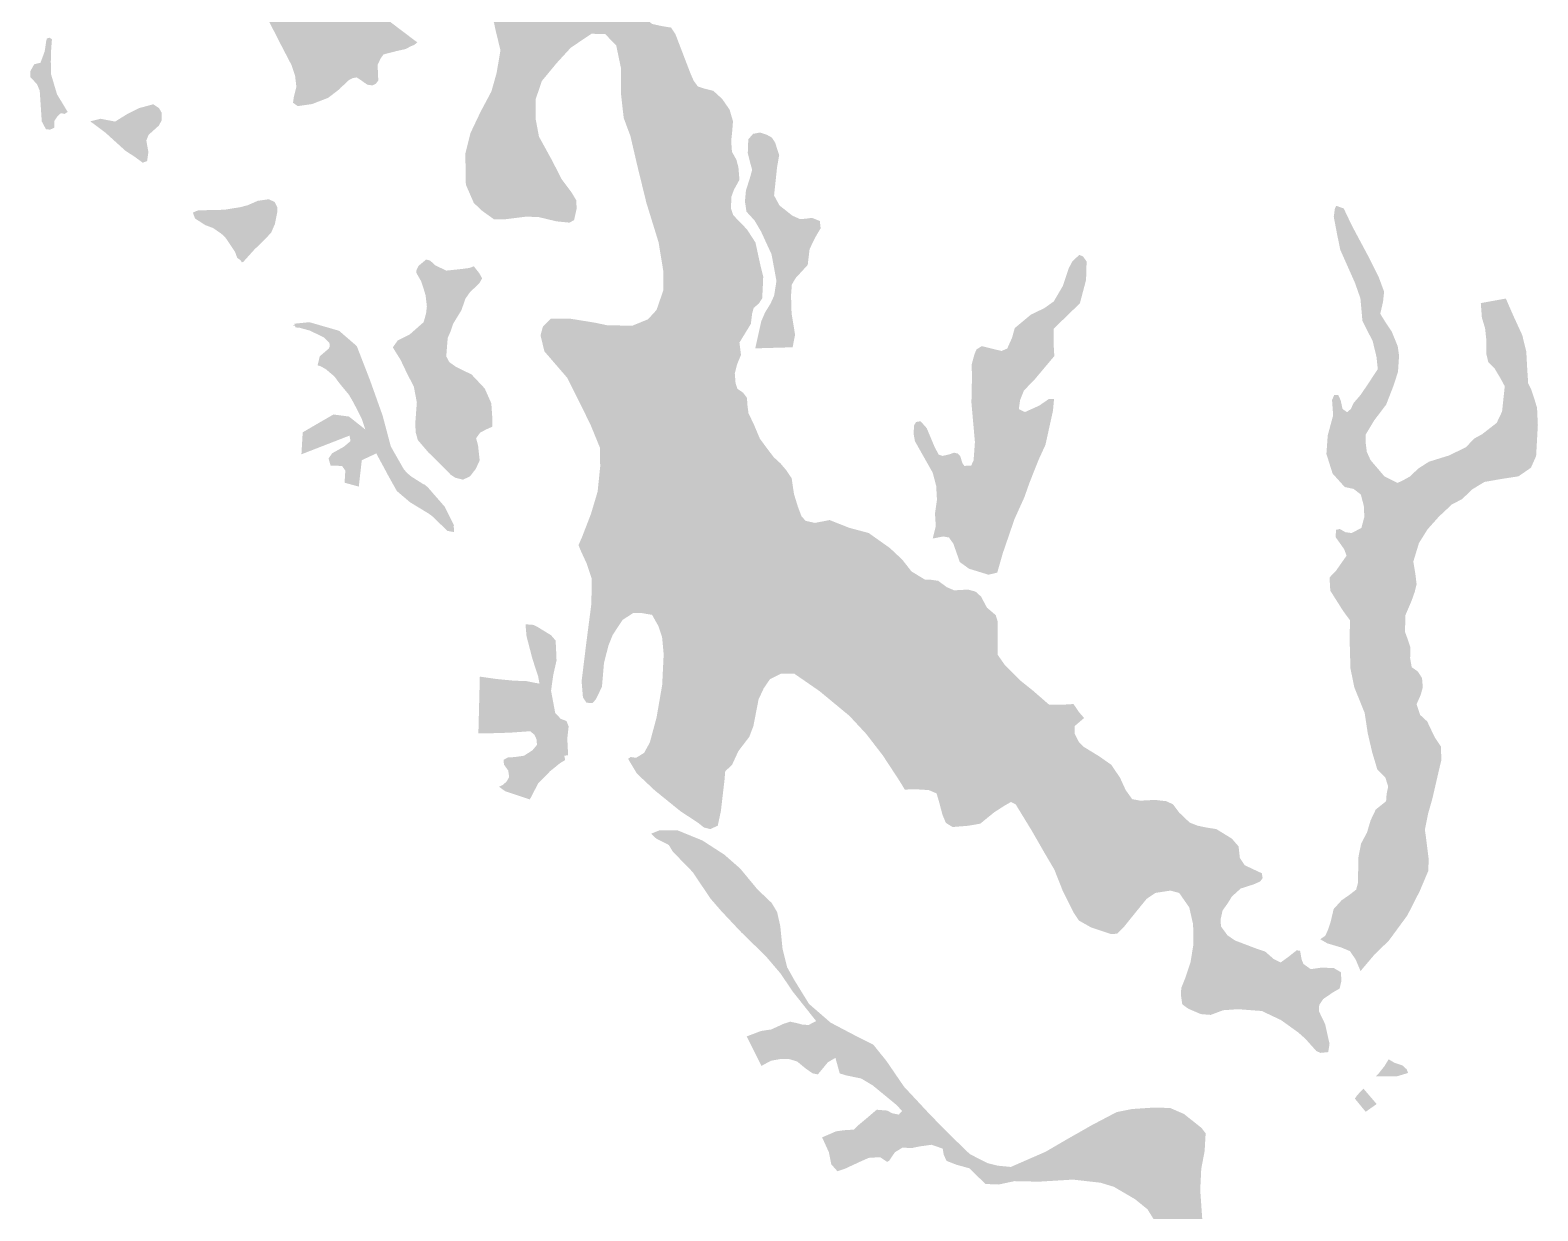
# Model space of a CAD drawing. Header units: inches. Extents: x 288635 to 693176, y 676945 to 1601077.
# Drawn here: x 371274 to 400920, y 983144 to 1006357 of the extents above; entities that cross this region are included whole.
import ezdxf

# ---------------------------------------------------------------- set-up
doc = ezdxf.new("R2010")
doc.units = ezdxf.units.IN
doc.header["$MEASUREMENT"] = 0

msp = doc.modelspace()

# ---------------------------------------------------------------- hatches: boundary and pattern name
for points in [[(386126.733, 1013992.0796), (386211.3999, 1013738.0791), (386274.9, 1013621.6622), (386380.7336, 1013584.6205), (386634.7341, 1013711.6207), (386830.5261, 1013944.4545), (386983.9848, 1014034.413), (387190.3602, 1014007.9546), (387396.7356, 1013806.8709), (387634.8611, 1013499.9536), (387693.0695, 1013346.495), (387640.1527, 1013066.0361), (387439.069, 1012748.5354), (387359.6938, 1012584.4935), (387301.4854, 1012325.2013), (387269.7353, 1012065.9091), (387301.4854, 1011880.7004), (387354.4022, 1011737.8251), (387571.3609, 1011665.8583), (387717.4112, 1011605.5332), (387765.0363, 1011513.458), (387809.4864, 1011141.9822), (387809.4864, 1010891.1567), (387561.8359, 1010719.7064), (387438.0107, 1010630.8062), (387364.9855, 1010624.4562), (387320.5354, 1010678.4313), (387257.0353, 1010821.3066), (387158.6101, 1010891.1567), (387079.235, 1010910.2068), (386971.2847, 1010875.2817), (386901.4346, 1010745.1064), (386856.9845, 1010643.5062), (386815.7094, 1010573.6561), (386749.0343, 1010570.4811), (386625.209, 1010522.856), (386507.7338, 1010462.5309), (386441.0587, 1010341.8806), (386348.9835, 1010306.9556), (386234.6833, 1010306.9556), (386158.4831, 1010313.3056), (386044.1829, 1010287.9055), (385983.8578, 1010176.7803), (385872.7325, 1010021.205), (385713.9822, 1009954.5299), (385599.682, 1009932.3048), (385479.0318, 1009849.7546), (385332.9815, 1009602.1042), (385301.2314, 1009506.854), (385237.7313, 1009433.8288), (385085.331, 1009389.3787), (384990.0808, 1009370.3287), (384745.6053, 1009332.2286), (384586.855, 1009383.0287), (384358.2545, 1009475.1039), (384231.2543, 1009535.429), (384139.1791, 1009583.0541), (383983.6038, 1009627.5042), (383834.3785, 1009570.3541), (383735.9533, 1009497.3289), (383599.428, 1009373.5037), (383389.8776, 1009329.0536), (383300.9774, 1009325.8786), (383151.7521, 1009303.6536), (383062.8519, 1009262.3785), (382967.6017, 1009173.4783), (382891.4016, 1009052.8281), (382834.2515, 1009017.903), (382681.8512, 1008979.8029), (382583.426, 1008929.0028), (382538.9759, 1008808.3526), (382529.4509, 1008598.8021), (382488.1758, 1008462.2769), (382386.5756, 1008373.3767), (382262.7503, 1008309.8766), (382164.3251, 1008262.2515), (382088.125, 1008141.6012), (382081.775, 1007909.8258), (382084.95, 1007697.1003), (382170.6751, 1007541.525), (382335.7755, 1007373.2497), (382488.2393, 1007281.1251), (382732.0798, 1007250.6451), (382950.5202, 1007235.405), (383082.6005, 1007128.7248), (383184.2007, 1006869.6443), (383301.0409, 1006641.0438), (383504.2413, 1006478.4835), (383687.1217, 1006437.8434), (383875.082, 1006407.3634), (383961.4422, 1006280.3631), (384118.9225, 1005868.8823), (384261.1628, 1005498.0416), (384322.1229, 1005360.8813), (384403.4031, 1005249.1211), (384510.0833, 1005213.561), (384708.2037, 1005162.7609), (384880.9241, 1005005.2806), (385028.2443, 1004791.9201), (385094.2845, 1004563.3197), (385079.0445, 1004370.2793), (385058.7244, 1004177.2389), (385073.9644, 1003963.8785), (385160.3246, 1003811.4782), (385200.9647, 1003659.0779), (385221.2847, 1003415.2374), (385114.6045, 1003222.197), (385063.8044, 1003085.0367), (385053.6444, 1002851.3563), (385099.3645, 1002719.276), (385368.605, 1002439.8754), (385536.2454, 1002180.7949), (385627.6855, 1001759.1541), (385688.6457, 1001510.2336), (385678.4857, 1001271.4731), (385668.3256, 1001083.5127), (385602.2855, 1000981.9125), (385500.6853, 1000895.5523), (385470.2052, 1000783.7921), (385444.8052, 1000580.5917), (385221.2847, 1000214.831), (385251.7648, 999970.9905), (385176.8433, 999792.1723), (385129.8446, 999605.2298), (385145.0846, 999412.1894), (385180.6447, 999305.5092), (385292.4049, 999229.309), (385368.605, 999127.7088), (385378.7651, 998980.3885), (385399.0851, 998822.9082), (385500.6853, 998614.6278), (385622.6055, 998325.0672), (385764.8458, 998132.0268), (385896.9261, 997959.3065), (386029.0064, 997837.3862), (386140.7666, 997705.306), (386247.4468, 997547.8257), (386269.1516, 997400.7154), (386293.1669, 997237.945), (386369.367, 996989.0245), (386440.4872, 996801.0642), (386476.6547, 996760.3757), (386521.7673, 996709.624), (386704.6477, 996668.9839), (386994.2083, 996724.864), (387380.2891, 996572.4637), (387761.2898, 996470.8635), (388177.7405, 996176.242), (388315.1675, 996047.4042), (388421.581, 995947.6415), (388604.4613, 995713.9611), (388873.7019, 995551.4007), (388985.4621, 995551.4007), (389127.7024, 995531.0807), (389300.4227, 995404.0804), (389442.663, 995343.1203), (389716.9836, 995358.3604), (389864.3039, 995317.7203), (389970.9841, 995221.2001), (390087.8243, 995002.7596), (390260.5447, 994855.4393), (390301.1847, 994723.3591), (390301.1847, 994596.3588), (390301.1847, 994286.4782), (390301.1847, 994185.0471), (390301.1847, 994073.1178), (390443.425, 993869.9174), (390738.0656, 993575.2768), (390997.1461, 993366.9964), (391307.0268, 993097.7558), (391621.9874, 993097.7558), (391789.6277, 993107.9159), (391896.3079, 992950.4355), (391997.9081, 992833.5953), (391815.0278, 992676.115), (391809.9478, 992528.7947), (391896.3079, 992361.1544), (391992.8281, 992264.6342), (392292.5487, 992081.7538), (392531.3092, 991914.1135), (392704.0295, 991660.113), (392790.1897, 991472.1273), (392815.7898, 991416.2725), (392942.79, 991238.4721), (393105.3504, 991207.9921), (393389.8309, 991223.2321), (393613.3514, 991197.832), (393745.4316, 991136.8719), (393867.3519, 990974.3116), (394075.6323, 990776.1912), (394233.1126, 990715.2311), (394405.833, 990679.671), (394598.8733, 990649.1909), (394903.6739, 990461.2306), (395035.7542, 990308.8303), (395061.1543, 990080.2298), (395157.6745, 989937.9895), (395492.9551, 989780.5092), (395508.1952, 989683.989), (395457.3951, 989617.9489), (395330.3948, 989562.0688), (395076.3943, 989480.7886), (394903.6739, 989323.3083), (394822.3938, 989191.228), (394720.7936, 989048.9877), (394680.1535, 988866.1074), (394690.3135, 988734.0271), (394817.3138, 988561.3068), (394964.6341, 988459.7066), (395391.3549, 988297.1462), (395558.9953, 988241.2661), (395726.6356, 988093.9458), (395863.7959, 988027.9057), (396011.1162, 988134.5859), (396178.7565, 988266.6662), (396244.7966, 988256.5062), (396275.2767, 988083.7858), (396310.8368, 987997.4256), (396453.077, 987895.8254), (396671.5175, 987926.3055), (396910.278, 987916.1455), (397047.4382, 987834.8653), (397057.5983, 987667.225), (397022.0382, 987514.8247), (396889.9579, 987438.6245), (396696.9175, 987306.5443), (396620.7174, 987189.704), (396615.6374, 987067.7838), (396737.5576, 986813.7833), (396823.9178, 986427.7025), (396798.5177, 986265.1422), (396646.1174, 986249.9021), (396564.8373, 986285.4622), (396346.3968, 986529.3027), (396209.2366, 986651.2229), (395868.8759, 986895.0634), (395492.9551, 987072.8638), (395025.5942, 987108.4239), (394730.9536, 987088.1038), (394487.1131, 986996.6636), (394294.0727, 987011.9037), (394045.1522, 987118.5839), (393928.312, 987204.944), (393902.9119, 987382.7444), (393907.992, 987524.9847), (393989.2721, 987728.1851), (394090.8723, 988032.9857), (394146.7524, 988378.4264), (394141.6724, 988774.6672), (394065.4723, 989109.9479), (393867.3519, 989394.4284), (393694.6315, 989440.1485), (393399.9909, 989394.4284), (393227.2706, 989277.5882), (393003.7501, 989003.2676), (392795.4697, 988744.1871), (392648.1494, 988591.7868), (392521.1492, 988586.7068), (392140.1484, 988713.7071), (391896.3079, 988850.8673), (391794.7077, 989003.2676), (391576.2673, 989440.1485), (391413.707, 989851.6293), (391210.5066, 990197.07), (390971.7461, 990613.6309), (390651.7054, 991136.8719), (390560.2653, 991182.592), (390443.425, 991116.5519), (390230.0646, 990979.3916), (389955.7441, 990755.8711), (389722.0636, 990715.2311), (389412.183, 990689.831), (389280.1027, 990771.1112), (389214.0626, 990928.5915), (389142.9424, 991197.832), (389097.2223, 991350.2323), (388944.822, 991416.2725), (388695.9015, 991431.5125), (388472.3811, 991426.4325), (388360.6209, 991609.3129), (388040.5802, 992096.9938), (387715.4596, 992518.6347), (387385.2589, 992874.2354), (386795.9777, 993361.9164), (386303.2167, 993702.277), (386044.1362, 993707.3571), (385820.6158, 993595.5968), (385698.6955, 993417.7965), (385597.0953, 993199.356), (385495.4951, 992676.115), (385414.215, 992462.7546), (385200.8545, 992183.354), (385073.8543, 991909.0335), (384941.774, 991787.1132), (384926.534, 991609.3129), (384855.4139, 990999.7116), (384794.4537, 990715.2311), (384647.1334, 990649.1909), (384525.2132, 990679.671), (384403.2929, 990776.1912), (384062.9323, 990999.7116), (383554.9312, 991411.1925), (383204.4105, 991741.3931), (383031.6902, 992030.9537), (383082.4903, 992066.5138), (383189.1705, 992051.2737), (383346.6508, 992147.7939), (383458.4111, 992350.9943), (383590.4913, 992838.6753), (383702.2515, 993483.8366), (383731.3228, 994088.0323), (383699.857, 994427.4047), (383631.0652, 994633.7801), (383504.0649, 994861.3223), (383287.1061, 994898.364), (383133.6475, 994898.364), (382921.9804, 994760.7804), (382729.2851, 994467.3292), (382648.0398, 994266.4149), (382586.2288, 994028.4149), (382556.8547, 993908.8203), (382532.2886, 993618.2158), (382517.6836, 993445.4461), (382395.765, 993199.1931), (382334.8049, 993128.0729), (382212.8846, 993133.1529), (382143.7744, 993239.0265), (382122.6888, 993491.5739), (382117.3985, 993554.9377), (382208.8387, 994301.6992), (382310.4389, 995084.0207), (382315.5189, 995576.7817), (382218.9987, 995866.3423), (382102.1585, 996120.3428), (382056.4384, 996232.103), (382127.5585, 996394.6633), (382300.2789, 996841.7042), (382359.5447, 997040.0167), (382432.3592, 997283.6651), (382483.1593, 997776.4261), (382478.0792, 998147.2669), (382295.1989, 998594.3077), (382041.1984, 999112.4688), (381832.918, 999523.9496), (381573.8374, 999823.6702), (381385.8771, 1000042.1106), (381309.6769, 1000357.0713), (381355.397, 1000524.7116), (381474.5963, 1000643.9109), (381517.9573, 1000687.2719), (381904.0381, 1000682.1919), (382376.479, 1000605.9918), (382617.1395, 1000555.3264), (383113.0805, 1000545.0316), (383422.9611, 1000672.0319), (383590.6015, 1000854.9123), (383722.6817, 1001235.913), (383727.7617, 1001596.5938), (383631.2416, 1002185.8749), (383392.4811, 1002958.0365), (383214.6807, 1003684.4779), (383077.5204, 1004273.7591), (382945.4402, 1004629.3598), (382894.6401, 1005081.4807), (382894.6401, 1005594.5617), (382798.1199, 1006056.8427), (382579.6795, 1006280.3631), (382310.4389, 1006285.4431), (381904.0381, 1006011.1226), (381624.6375, 1005706.322), (381335.077, 1005355.8013), (381213.1567, 1004995.1205), (381213.1567, 1004614.1198), (381279.1969, 1004263.5991), (381533.1974, 1003801.3182), (381726.2377, 1003425.3974), (381919.2781, 1003166.3169), (382010.7183, 1003013.9166), (382020.8783, 1002851.3563), (381970.0782, 1002622.7558), (381878.6381, 1002571.9557), (381624.6375, 1002597.3558), (381263.9568, 1002683.7159), (381020.1163, 1002688.7959), (380608.6355, 1002637.9958), (380395.2751, 1002637.9958), (380166.6746, 1002800.5562), (379999.0343, 1002958.0365), (379841.554, 1003318.7172), (379840.3763, 1003389.3783), (379831.394, 1003928.3184), (379932.9942, 1004334.7192), (380057.3693, 1004596.2258), (380131.1146, 1004751.2801), (380344.475, 1005152.6009), (380446.0752, 1005513.2816), (380522.2753, 1005960.3225), (380425.7551, 1006356.5633), (380395.8466, 1006504.3563), (380152.4294, 1006763.6485), (379871.9705, 1006911.8154), (379522.7198, 1006980.6072), (379221.0942, 1006991.1906), (378760.7183, 1007112.8992), (378284.4674, 1007382.7747), (378099.2587, 1007594.4418), (377951.0917, 1007795.5255), (377956.3834, 1008001.901), (377924.6333, 1008192.4013), (377776.4663, 1008398.7767), (377601.841, 1008483.4436), (377358.4238, 1008515.1936), (377146.7568, 1008636.9022), (376998.5898, 1008816.8192), (376982.7148, 1008970.2779), (377062.0899, 1009208.4034), (377062.0899, 1009499.4456), (376935.0897, 1009848.6963), (376866.2979, 1010086.8218), (376797.5061, 1010266.7388), (376622.8807, 1010467.8226), (376405.9219, 1010679.4896), (376315.9634, 1010785.3232), (376294.7967, 1010996.9903), (376326.5468, 1011314.4909), (376559.3806, 1011467.9496), (377014.4648, 1011616.1165), (377236.7153, 1011700.7833), (377765.883, 1011621.4082), (378633.7181, 1011605.5332), (378972.3854, 1011637.2832), (379231.6776, 1011859.5337), (379369.2612, 1012034.159), (379363.9695, 1012256.4095), (379258.136, 1012573.9101), (379035.8855, 1012933.7441), (378940.6353, 1013155.9946), (378919.4686, 1013362.37), (379030.5939, 1013669.2873), (379131.1357, 1013790.9959), (379311.0527, 1013928.5795), (379760.8453, 1014018.538), (380247.6796, 1014119.0799), (380743.0068, 1014222.6481), (381041.4495, 1014097.7975), (381092.7823, 1014070.05), (381282.7579, 1013987.1685), (381436.2166, 1013966.0018), (381639.9461, 1013968.6476), (381812.7723, 1014029.9517), (381935.5392, 1014123.0852), (382092.1729, 1014127.3186), (382314.769, 1014151.1681), (382523.9737, 1014207.7521), (382680.6074, 1014317.8189), (382782.2076, 1014592.9862), (382841.4744, 1014885.0867), (382858.4077, 1015126.3872), (382904.9745, 1015261.8542), (382933.2099, 1015318.325), (382955.7746, 1015363.4544), (383162.9671, 1015458.5052), (383327.0091, 1015511.422), (383406.3842, 1015633.1306), (383358.7591, 1016278.7152), (383374.6342, 1016749.6745), (383416.9676, 1017019.55), (383613.312, 1017197.7703), (383760.9266, 1017331.759), (384030.8021, 1017559.3011), (384151.2972, 1017633.0736), (384290.0943, 1017718.0514), (384370.4664, 1017763.6232), (384731.7611, 1017968.4811), (384774.8571, 1017992.917), (384803.387, 1018009.0937), (384846.2349, 1018024.2165), (384898.5369, 1018042.676), (384978.6508, 1017797.9068), (385049.7709, 1017731.8667), (385247.8913, 1017569.3063), (385192.0112, 1017528.6663), (385029.4509, 1017411.826), (384826.2504, 1017376.266), (384724.6502, 1017218.7856), (384724.6502, 1017117.1854), (384800.8504, 1017051.1453), (384917.6906, 1016964.7851), (384973.5707, 1016837.7849), (384932.9307, 1016659.9845), (384866.8905, 1016472.0241), (384866.8905, 1016294.2238), (384927.8506, 1016151.9835), (385095.491, 1015872.5829), (385359.6515, 1015425.542), (385532.3719, 1015110.5814), (385735.1489, 1014828.1646), (385936.2327, 1014357.2053), (386126.733, 1013992.0796)], [(375684.0576, 1010436.4479), (375751.177, 1010405.6849), (375752.3641, 1010405.7881), (375764.0922, 1010399.7654), (375931.7089, 1010313.6896), (376084.0888, 1010235.4384), (376452.3895, 1009913.7044), (376461.917, 1009872.4187), (376466.1091, 1009854.2528), (376481.9171, 1009785.7517), (376477.7896, 1009583.5038), (376477.7896, 1009350.67), (376498.9563, 1009270.2365), (376553.9897, 1009198.2697), (376668.29, 1008978.1359), (376668.187, 1008977.5436), (376654.3155, 1008897.7829), (376651.3566, 1008880.769), (376609.0232, 1008766.4688), (376491.0546, 1008610.5246), (376395.2591, 1008389.2038), (376395.2591, 1008236.4477), (376408.7941, 1008217.2731), (376527.3393, 1008135.2033), (376725.4597, 1008074.2432), (376895.3978, 1008001.6655), (376910.6065, 1007997.8633), (376958.9797, 1007974.5107), (377205.247, 1007855.623), (377464.3276, 1007682.9026), (377663.1253, 1007492.2329), (377740.257, 1007411.2446), (377832.459, 1007314.4326), (377845.159, 1007221.2991), (377853.6257, 1007077.3654), (377862.9509, 1007028.4077), (377870.559, 1006988.4653), (377934.0592, 1006886.8651), (378012.0677, 1006814.8572), (378044.1261, 1006785.2649), (378331.9933, 1006535.4977), (378818.8276, 1006167.197), (378820.032, 1006165.2262), (378889.544, 1006118.4393), (378862.4314, 1006095.8454), (378865.3944, 1006090.9968), (378847.315, 1006083.2485), (378828.5839, 1006067.6392), (378752.7194, 1006036.6037), (378657.9606, 1005985.1633), (378591.0994, 1005970.4864), (378484.3936, 1005947.0632), (378442.5888, 1005936.2749), (378223.8195, 1005879.8182), (378220.4333, 1005877.1967), (378162.6596, 1005794.6629), (378106.4968, 1005673.299), (378119.6489, 1005366.418), (378117.3138, 1005363.3045), (378113.6258, 1005358.3872), (378073.9288, 1005305.4579), (378007.8887, 1005269.8978), (377975.8747, 1005274.4712), (377923.8206, 1005281.9076), (377901.2084, 1005285.1379), (377856.7021, 1005318.5176), (377843.0619, 1005325.9577), (377778.303, 1005374.527), (377697.1003, 1005424.7952), (377690.3046, 1005426.8862), (377611.6479, 1005412.1381), (377528.3912, 1005366.2034), (377497.6213, 1005331.0377), (377390.941, 1005234.5175), (377377.793, 1005224.6565), (377352.5673, 1005193.6977), (377134.1269, 1005026.0573), (377090.4525, 1005009.1511), (376997.7301, 1004973.2586), (376819.1663, 1004904.1371), (376534.6857, 1004863.497), (376480.9899, 1004902.2773), (376443.2455, 1004929.5371), (376458.4856, 1005041.2974), (376509.2857, 1005239.4178), (376502.1589, 1005302.1333), (376483.8856, 1005462.9382), (376412.7655, 1005671.2186), (376370.8216, 1005751.8799), (376257.006, 1005970.756), (376148.6049, 1006179.2196), (375848.8843, 1006773.5808), (375805.5, 1007014.6047), (375803.1642, 1007027.5813), (375803.1642, 1007408.5821), (375862.5327, 1007562.2418), (375889.5244, 1007632.1025), (375921.9658, 1007657.3347), (375938.0581, 1007683.0824), (376126.0185, 1007886.2828), (376174.7629, 1008066.4947), (376166.1692, 1008203.9933), (376148.6049, 1008287.4239), (376057.1648, 1008566.8244), (375909.8445, 1008825.9049), (375812.7099, 1009113.0855), (375742.0747, 1009321.9198), (375676.164, 1009516.7863), (375503.4436, 1010227.9877), (375512.2319, 1010318.8), (375501.1773, 1010380.5678), (375602.7775, 1010431.3679), (375684.0576, 1010436.4479)], [(372011.0491, 1004750.2809), (371955.169, 1004709.6409), (371878.9688, 1004724.8809), (371807.8487, 1004658.8408), (371751.9685, 1004572.4806), (371751.9685, 1004440.4003), (371665.6084, 1004399.7602), (371584.3282, 1004409.9203), (371503.048, 1004562.3206), (371482.728, 1004867.1212), (371462.408, 1005166.8418), (371411.6079, 1005288.762), (371330.3277, 1005380.2022), (371279.5276, 1005431.0023), (371274.4476, 1005542.7625), (371354.5928, 1005686.2324), (371477.648, 1005715.4829), (371558.6575, 1005934.8013), (371575.4382, 1006037.8519), (371588.6674, 1006135.7479), (371604.5424, 1006193.9563), (371660.105, 1006207.1855), (371702.4384, 1006175.4355), (371682.4186, 1005900.3066), (371680.8484, 1005730.7229), (371685.9284, 1005486.8824), (371744.3606, 1005291.2615), (371802.7686, 1005095.7216), (372011.0491, 1004750.2809)], [(373847.7701, 1004559.7824), (373802.5993, 1004477.6537), (373604.4789, 1004299.8534), (373558.7588, 1004188.0932), (373599.3989, 1003959.4927), (373573.9989, 1003781.6923), (373487.6387, 1003751.2123), (373335.2384, 1003862.9725), (373142.198, 1003989.9728), (372756.1172, 1004340.4935), (372456.3966, 1004564.0139), (372659.597, 1004614.814), (372944.0776, 1004558.9339), (373182.8381, 1004706.2542), (373409.8426, 1004821.9132), (373695.9191, 1004899.2946), (373807.6793, 1004823.0944), (373858.4794, 1004736.7343), (373858.4794, 1004579.2539), (373847.7701, 1004559.7824)], [(386261.8351, 1002709.4586), (386415.2938, 1002640.6668), (386542.294, 1002651.2502), (386642.8359, 1002667.1252), (386738.0861, 1002630.0834), (386801.5862, 1002603.6251), (386817.4612, 1002460.7498), (386716.9194, 1002291.4161), (386600.5025, 1002053.2906), (386563.4607, 1001741.0817), (386325.3353, 1001481.7895), (386251.2518, 1001354.7892), (386235.3767, 1001137.8305), (386245.9601, 1000788.5798), (386314.7519, 1000370.5373), (386267.1268, 1000121.8284), (385531.5837, 1000100.6617), (385649.0639, 1000629.1223), (385725.264, 1000806.9227), (385831.9442, 1000979.643), (385903.0644, 1001137.1233), (385948.7845, 1001426.6839), (385852.2643, 1001949.9249), (385643.9839, 1002402.0458), (385516.9836, 1002615.4063), (385359.5033, 1002788.1266), (385329.0232, 1002991.327), (385349.3433, 1003209.7675), (385425.5434, 1003443.4479), (385471.2635, 1003611.0883), (385440.7834, 1003717.7685), (385384.9033, 1003941.2889), (385395.0634, 1004210.5295), (385489.2502, 1004318.1285), (385626.8339, 1004344.5869), (385764.4175, 1004296.9618), (385859.6677, 1004244.045), (385893.9339, 1004189.7902), (385923.1678, 1004143.5031), (386002.5429, 1003900.086), (385960.2095, 1003656.6688), (385902.0011, 1003106.3344), (386007.8346, 1002910.5423), (386261.8351, 1002709.4586)], [(375680.4289, 1002040.1449), (375461.6498, 1001797.1087), (375452.2092, 1001803.8577), (375438.5905, 1001788.2388), (375413.5496, 1001831.4952), (375346.3674, 1001879.5234), (375301.9173, 1002000.1737), (375117.767, 1002273.2242), (375030.8725, 1002357.7702), (374867.352, 1002467.8321), (374719.1851, 1002522.8655), (374515.9847, 1002654.0991), (374474.564, 1002769.3953), (374496.7729, 1002779.3503), (374566.7848, 1002810.7328), (374576.8397, 1002810.9467), (374590.7159, 1002816.1503), (374689.1411, 1002816.1503), (375092.3669, 1002825.6753), (375406.6925, 1002876.4754), (375553.3778, 1002915.2105), (375662.8652, 1002962.9358), (375724.4369, 1002989.7748), (375751.4982, 1003001.5707), (375808.8129, 1003009.7585), (375964.8587, 1003032.0507), (376080.4797, 1002979.9467), (376104.7931, 1002932.7501), (376134.4548, 1002875.1715), (376134.4548, 1002786.2714), (376131.0168, 1002768.852), (376119.5193, 1002710.5984), (376086.8297, 1002544.9709), (376013.8046, 1002376.6955), (375891.6542, 1002245.3839), (375887.5874, 1002239.2316), (375861.8666, 1002215.9999), (375680.4289, 1002040.1449)], [(397937.032, 998993.98), (397704.1982, 998687.0627), (397534.8645, 998406.6038), (397534.8645, 998242.5618), (397556.0312, 998067.9365), (397630.1147, 997903.8945), (397905.2819, 997581.1022), (398159.2824, 997454.1019), (398280.991, 997512.3104), (398402.6996, 997581.1022), (398572.0333, 997739.8525), (398778.4087, 997872.1444), (399169.9928, 997993.853), (399501.9574, 998154.0144), (399671.291, 998328.6398), (399824.7497, 998413.3066), (400110.5002, 998635.5571), (400216.3338, 998857.8075), (400269.2506, 999355.2252), (400189.8754, 999503.3921), (400073.4585, 999699.1842), (399946.4582, 999826.1844), (399904.1248, 1000000.8098), (399904.1248, 1000291.852), (399882.9581, 1000492.9358), (399819.458, 1000704.6029), (399798.2913, 1000990.3534), (400290.4173, 1001080.312), (400433.2926, 1000752.228), (400613.2096, 1000360.6438), (400692.5847, 1000037.8515), (400708.4598, 999741.5176), (400729.6265, 999413.4336), (400787.8349, 999297.0167), (400856.6267, 999090.6413), (400904.2518, 998931.891), (400919.7741, 998592.1653), (400885.9073, 997982.5641), (400784.3071, 997753.9636), (400538.7733, 997584.63), (400208.5727, 997533.8299), (399869.9053, 997474.5631), (399632.8382, 997330.6295), (399429.285, 997136.6013), (399228.2013, 997030.7677), (398974.2007, 996792.6423), (398751.9503, 996543.9334), (398582.6166, 996274.0579), (398471.4914, 995908.9322), (398510.2706, 995676.7995), (398535.6706, 995463.4391), (398500.1106, 995316.1188), (398439.1504, 995143.3984), (398317.2302, 994858.9179), (398307.0702, 994528.7172), (398368.0303, 994361.0769), (398413.7504, 994223.9166), (398408.6704, 994010.5562), (398439.1504, 993832.7558), (398561.0707, 993746.3957), (398642.3508, 993619.3954), (398657.5909, 993436.515), (398616.9508, 993289.1947), (398535.6706, 993106.3144), (398561.0707, 993025.0342), (398606.7908, 992892.9539), (398743.951, 992765.9537), (398891.2713, 992456.0731), (399013.1916, 992273.1927), (399023.3516, 992009.0322), (398967.4715, 991775.3517), (398845.5513, 991247.0307), (398759.1911, 990942.23), (398698.231, 990637.4294), (398723.631, 990459.6291), (398774.4311, 990053.2283), (398764.2711, 989824.6278), (398596.6308, 989428.387), (398352.7903, 988950.8661), (397987.0295, 988453.0251), (397712.709, 988188.8645), (397433.3084, 987858.6639), (397336.7882, 988087.2643), (397225.028, 988249.8247), (397057.3877, 988320.9448), (396783.0671, 988402.225), (396640.8268, 988483.5051), (396742.427, 988554.6253), (396798.3072, 988681.6255), (396844.0272, 988818.7858), (396904.9874, 989077.8663), (397062.4677, 989250.5867), (397209.788, 989352.1869), (397346.9483, 989458.8671), (397382.5083, 989590.9473), (397387.5883, 989860.1879), (397387.5883, 990073.5483), (397443.4684, 990363.1089), (397560.3087, 990581.5493), (397631.4288, 990820.3098), (397733.029, 991033.6702), (397936.2294, 991196.2306), (397946.3895, 991338.4708), (397976.8695, 991485.7911), (397920.9894, 991663.5915), (397763.5091, 991821.0718), (397661.9089, 992161.4325), (397642.9108, 992243.0125), (397575.5487, 992532.2732), (397514.5886, 992933.594), (397311.3882, 993436.515), (397235.188, 993807.3558), (397219.948, 994340.7568), (397225.028, 994757.3177), (397092.9477, 994935.118), (396838.9472, 995336.4388), (396823.7072, 995595.5194), (396950.7075, 995727.5996), (397159.1554, 996025.3491), (397111.5304, 996152.3493), (396942.1967, 996390.4748), (396952.78, 996533.3501), (397026.8635, 996549.2251), (397137.9887, 996485.725), (397259.6973, 996469.85), (397450.1977, 996570.3918), (397508.4061, 996787.3506), (397497.8228, 997004.3094), (397439.6143, 997226.5598), (397296.7391, 997337.685), (397122.1137, 997374.7268), (396883.9882, 997639.3106), (396762.2797, 998025.6031), (396788.738, 998390.7288), (396894.5716, 998782.3129), (396873.4049, 999083.9385), (396915.7383, 999184.4804), (396995.1135, 999184.4804), (397042.7385, 999078.6468), (397079.7803, 998909.3132), (397169.7388, 998845.813), (397243.8223, 998909.3132), (397296.7391, 999025.7301), (397434.3227, 999184.4804), (397577.198, 999396.1475), (397772.99, 999692.4814), (397746.5316, 999935.8986), (397672.4481, 1000242.8158), (397470.8847, 1000639.6308), (397438.6249, 1000998.8426), (397431.0397, 1001083.3034), (397325.2062, 1001384.929), (397034.1639, 1002041.097), (396970.6638, 1002353.306), (396907.1637, 1002686.6816), (396928.3304, 1002845.432), (396954.7887, 1002903.6404), (397102.9557, 1002850.7236), (397261.706, 1002517.348), (397589.79, 1001903.5134), (397790.8738, 1001501.3459), (397896.7073, 1001215.5954), (397875.5406, 1001014.5116), (397821.4358, 1000782.169), (397910.5736, 1000634.4), (398048.1572, 1000428.0245), (398164.5741, 1000142.274), (398191.0325, 999957.0653), (398169.8658, 999639.5646), (398085.199, 999374.9808), (397937.032, 998993.98)], [(379242.7835, 1001730.9038), (379458.6839, 1001629.3036), (379742.3178, 1001658.937), (379907.4181, 1001680.1037), (379998.435, 1001713.9705), (380106.3852, 1001576.3868), (380161.4186, 1001476.9033), (380108.5019, 1001383.7698), (379920.1182, 1001201.7361), (379833.758, 1001078.9692), (379754.3828, 1000850.3687), (379589.2825, 1000580.4932), (379548.0074, 1000450.3179), (379484.5073, 1000304.2676), (379455.9322, 999942.3169), (379516.2574, 999831.1917), (379643.2576, 999739.1165), (379954.4082, 999586.7162), (380213.2387, 999311.225), (380341.759, 999021.5651), (380363.984, 998704.0644), (380363.984, 998561.1892), (380256.0338, 998513.5641), (380125.8586, 998446.8889), (380043.0163, 998334.2751), (380081.4085, 998192.8884), (380113.1585, 997897.6128), (380036.9584, 997732.5125), (379922.6582, 997583.2872), (379786.1329, 997519.7871), (379630.5576, 997557.8871), (379541.6574, 997618.2123), (379395.6071, 997770.6126), (379103.5065, 998056.3631), (378897.1311, 998297.6636), (378855.856, 998446.8889), (378846.331, 998621.5143), (378878.0811, 999037.4401), (378817.756, 999351.7657), (378690.7557, 999596.2412), (378557.4054, 999875.6418), (378405.0051, 1000120.1173), (378500.2553, 1000253.4675), (378741.5558, 1000377.2928), (379011.4313, 1000615.4183), (379059.0564, 1000786.8686), (379074.9315, 1000929.7439), (379049.5314, 1001145.6443), (379009.3646, 1001277.8062), (378965.4996, 1001413.4032), (378863.8994, 1001593.3202), (378874.4827, 1001650.4703), (378914.6995, 1001724.5538), (379060.7498, 1001847.3207), (379139.0666, 1001826.154), (379242.7835, 1001730.9038)], [(391396.4462, 1000218.9256), (391412.3213, 999949.0501), (391020.7372, 999483.3825), (390814.3617, 999271.7154), (390740.2783, 999086.5067), (390713.8199, 998906.5896), (390835.5285, 998848.3812), (391115.9874, 998975.3814), (391301.1961, 999102.3817), (391407.0296, 999102.3817), (391385.8629, 998874.8396), (391237.6959, 998202.7966), (391103.1388, 997910.4304), (390920.4796, 997449.0219), (390823.9594, 997174.7014), (390630.9191, 996747.9805), (390402.3186, 996082.4992), (390290.5584, 995691.3384), (390117.838, 995650.6983), (389736.8373, 995767.5386), (389553.9569, 995899.6188), (389426.9567, 996260.2995), (389340.5965, 996382.2198), (389228.8363, 996402.5398), (389020.5558, 996361.8997), (389081.516, 996605.7402), (389066.0405, 996852.5028), (389105.15, 997123.2944), (389089.275, 997398.4616), (389020.4832, 997657.7538), (388792.941, 998059.9213), (388671.2325, 998276.88), (388644.7741, 998425.047), (388655.3574, 998583.7973), (388692.3992, 998652.5891), (388782.3577, 998668.4642), (388904.0663, 998530.8805), (389052.2332, 998176.3382), (389136.9001, 998012.2962), (389216.2752, 997985.8378), (389353.8588, 998017.5879), (389438.5257, 998049.3379), (389512.6091, 998033.4629), (389560.2342, 997985.8378), (389607.8593, 997837.6708), (389644.9011, 997790.0457), (389777.193, 997795.3374), (389824.8181, 997895.8793), (389851.2765, 998255.7133), (389782.4847, 999033.5899), (389793.068, 999531.0075), (389787.7764, 999785.0081), (389840.6931, 999980.8001), (389883.0266, 1000081.342), (389988.8601, 1000144.8421), (390285.194, 1000070.7586), (390375.1525, 1000049.5919), (390486.2778, 1000097.217), (390581.5279, 1000308.8841), (390634.4447, 1000499.3845), (390951.9454, 1000763.9683), (391216.5292, 1000890.9686), (391401.7379, 1001023.2605), (391581.6549, 1001330.1778), (391692.7802, 1001668.8452), (391766.8637, 1001811.7204), (391904.4473, 1001938.7207), (391978.5307, 1001906.9706), (392047.3225, 1001806.4288), (392036.7392, 1001446.5947), (391915.0306, 1000986.2188), (391401.7379, 1000488.8011), (391396.4462, 1000218.9256)], [(379606.1993, 996576.4178), (379610.4326, 996487.5176), (379553.9939, 996498.4412), (379516.201, 996505.7559), (379479.199, 996512.9176), (379170.9281, 996809.1779), (379109.0188, 996853.0773), (378742.5975, 997075.9521), (378484.3637, 997296.0859), (378340.4301, 997554.3197), (378311.9484, 997606.9013), (378302.3939, 997622.0905), (378284.1949, 997658.1386), (378120.2963, 997960.7205), (378080.7033, 998034.8521), (377863.7547, 998505.9781), (377790.0956, 998726.9554), (377629.2286, 999040.2227), (377542.4848, 999188.9264), (377349.892, 999421.2607), (377257.7009, 999548.0235), (377087.3609, 999692.1573), (376979.8139, 999751.9057), (376926.5578, 999765.2197), (376968.8912, 999945.1368), (377148.8082, 1000098.5954), (377166.4493, 1000145.6383), (377159.3277, 1000204.3917), (377053.4941, 1000314.4586), (376774.0936, 1000449.9255), (376575.1265, 1000504.959), (376490.4597, 1000513.4256), (376481.8349, 1000542.7498), (376433.5952, 1000555.4727), (376475.8542, 1000563.0843), (376469.293, 1000585.3924), (376765.6269, 1000615.0258), (376992.2559, 1000549.3363), (377258.9067, 1000472.0462), (377349.8281, 1000445.6922), (377490.1139, 1000324.2252), (377625.841, 1000206.7053), (377696.9621, 1000145.1249), (377816.9978, 999835.3553), (377959.4293, 999467.7902), (378168.9029, 998879.0972), (378204.9631, 998777.7555), (378237.0886, 998656.8621), (378365.8301, 998172.3876), (378418.4886, 998080.0195), (378624.064, 997719.42), (378692.5542, 997643.941), (378770.6544, 997579.175), (379006.0171, 997430.272), (379038.9314, 997418.8528), (379056.6114, 997398.2634), (379081.805, 997382.3246), (379424.7057, 996988.6238), (379608.8561, 996620.323), (379597.0795, 996594.16), (379606.1993, 996576.4178)], [(377863.7547, 998505.9781), (378080.7033, 998034.8521), (377795.1567, 997901.6538), (377779.7732, 997766.13), (377736.2998, 997383.1443), (377456.8992, 997459.3444), (377472.1392, 997698.1049), (377406.0991, 997789.5451), (377182.5787, 997794.6251), (377141.9386, 997936.8654), (377213.0587, 998038.4656), (377441.6592, 998165.4659), (377573.7394, 998277.2261), (377554.1593, 998385.6557), (377425.188, 998335.5318), (377062.8275, 998194.7026), (376608.5375, 998018.1456), (376633.9376, 998449.9464), (376938.7382, 998627.7468), (377238.4588, 998800.4671), (377543.2594, 998759.827), (377863.7547, 998505.9781)], [(381778.2618, 992092.8574), (381714.5917, 992085.5109), (381582.2998, 992149.011), (381476.4663, 992307.7613), (381407.6745, 992487.6784), (381375.9244, 992651.7204), (381354.8038, 992776.975), (381342.1038, 993215.1259), (381289.004, 993508.2364), (381262.7286, 993653.2768), (381151.6034, 993993.0025), (381035.116, 994439.2496), (381013.9493, 994676.3168), (381174.8162, 994663.6167), (381258.4334, 994618.749), (381517.7169, 994460.4163), (381606.6171, 994354.5828), (381615.1544, 994193.0279), (381624.6794, 993964.4274), (381561.1792, 993685.0269), (381516.7292, 993370.7012), (381599.2793, 992929.3753), (381709.3001, 992815.7624), (381820.4253, 992773.4289), (381862.7587, 992667.5954), (381836.3003, 992429.4699), (381852.1753, 992101.3859), (381778.2618, 992092.8574)], [(381375.9244, 992651.7204), (381407.6745, 992487.6784), (381476.4663, 992307.7613), (381582.2998, 992149.011), (381714.5917, 992085.5109), (381778.2618, 992092.8574), (381793.4377, 992006.4885), (381696.0709, 991947.2217), (381501.3371, 991790.5881), (381264.27, 991549.2876), (381099.1697, 991231.787), (380616.5687, 991392.654), (380493.8018, 991481.5541), (380565.7686, 991515.4209), (380641.9688, 991583.1543), (380692.7689, 991672.0545), (380675.8355, 991799.0548), (380591.1687, 991917.5883), (380582.702, 992010.7219), (380667.3688, 992057.2886), (380802.8357, 992065.7553), (380984.8694, 992091.1553), (381154.2031, 992201.2222), (381238.87, 992302.8224), (381234.6366, 992404.4226), (381192.3032, 992501.7895), (381107.1533, 992573.7746), (380710.2775, 992545.1996), (380199.1015, 992529.3245), (380087.9763, 992532.4996), (380116.5514, 993646.9268), (380453.102, 993599.3017), (380783.3027, 993567.5516), (381034.1282, 993558.0266), (381289.004, 993508.2364), (381342.1038, 993215.1259), (381354.8038, 992776.975), (381375.9244, 992651.7204)], [(390293.4942, 984032.6717), (390557.6547, 984007.2717), (391243.4561, 984306.9923), (391670.1769, 984555.9128), (392152.7779, 984830.2333), (392635.3789, 985084.2338), (392935.0995, 985145.194), (393387.2204, 985175.674), (393692.021, 985165.514), (393961.2615, 985048.6738), (394306.7022, 984774.3532), (394387.9824, 984667.673), (394367.6623, 984317.1523), (394301.6222, 983971.7116), (394281.3021, 983555.1508), (394321.9422, 982970.9496), (394311.7822, 982554.3888), (394428.6224, 981970.1876), (394413.3824, 981726.3471), (394387.9824, 981416.4665), (394423.5424, 980933.8655), (394443.8625, 980639.2249), (394504.8226, 980410.6245), (394687.703, 980192.1841), (394692.783, 980105.8239), (394504.8226, 980039.7837), (394271.1421, 979928.0235), (394088.2618, 979750.2232), (393946.0215, 979562.2628), (393768.2211, 979267.6222), (393707.261, 979018.7017), (393676.7809, 978500.5407), (393758.0611, 978165.26), (393595.5008, 978144.94), (393549.3418, 978169.9977), (393417.7004, 978241.4601), (393322.2532, 978304.2543), (393224.66, 978358.3004), (393219.58, 978531.0207), (393339.9232, 979079.2508), (393402.4604, 979364.1424), (393602.642, 980173.766), (393631.0608, 980288.7042), (393727.581, 980715.4251), (393803.7812, 981076.1058), (393864.7413, 981487.5866), (393813.9412, 981848.2674), (393661.5409, 982305.4683), (393514.2206, 982655.989), (393427.8604, 982879.5094), (393244.9801, 983174.15), (393001.1396, 983372.2704), (392584.5788, 983616.1109), (392320.4182, 983697.3911), (391776.8571, 983758.3512), (391106.2958, 983717.7111), (390628.7748, 983727.8711), (390318.8942, 983661.831), (390059.8137, 983671.991), (389872.2767, 983852.7547), (389745.2764, 983979.755), (389491.2759, 984049.6051), (389294.4255, 984125.8053), (389237.2754, 984246.4555), (389218.2254, 984367.1057), (389001.5307, 984442.9488), (388964.2248, 984456.0059), (388754.6744, 984671.9063), (388526.074, 984995.757), (388419.7648, 985108.141), (388303.8235, 985230.7075), (387840.2726, 985611.7082), (387618.0222, 985745.0585), (387313.2215, 985808.5586), (387192.5713, 985846.6587), (387108.4702, 986152.0785), (387071.9211, 986284.8096), (386779.8205, 986811.8606), (386729.2835, 986875.4998), (386265.4694, 987459.5619), (386030.519, 987808.8126), (385738.4184, 988151.7133), (385255.8174, 988621.6142), (384862.1166, 989040.7151), (384652.5662, 989282.0156), (384303.3155, 989802.7166), (384074.7151, 990037.6671), (383909.6147, 990209.1174), (383833.4146, 990336.1177), (383585.7641, 990463.1179), (383484.1639, 990558.3681), (383655.6142, 990628.2183), (384011.2149, 990621.8682), (384493.8159, 990425.0178), (384925.6168, 990145.6173), (385236.7674, 989872.5667), (385573.3181, 989466.1659), (385852.7186, 989199.4654), (385960.6688, 989021.665), (386024.169, 988742.2645), (386068.6191, 988297.7636), (386157.5192, 987935.8129), (386303.5695, 987675.4623), (386589.3201, 987211.9114), (387014.7709, 986843.6107), (387510.0719, 986583.2602), (387852.9726, 986411.8098), (388113.3231, 986087.9592), (388456.2238, 985586.3082), (388976.9249, 985027.5071), (389364.2756, 984633.8063), (389751.6264, 984259.1555), (390095.3738, 984083.4718), (390293.4942, 984032.6717)], [(386779.8205, 986811.8606), (387071.9211, 986284.8096), (387108.4702, 986152.0785), (386959.956, 986065.3895), (386843.1158, 985923.1492), (386761.8356, 985826.629), (386660.2354, 985846.9491), (386528.1552, 985938.3893), (386355.4348, 986080.6296), (386203.0345, 986126.3496), (386045.5542, 986131.4297), (385842.3538, 986095.8696), (385654.3934, 985994.2694), (385364.8328, 986573.3905), (385644.2334, 986680.0708), (385847.4338, 986710.5508), (386091.2743, 986822.311), (386218.2746, 986862.9511), (386360.5148, 986832.4711), (386451.955, 986807.071), (386578.9553, 986796.911), (386729.2835, 986875.4998), (386779.8205, 986811.8606)], [(398155.6435, 985790.7998), (397735.03, 985788.0978), (397782.2036, 985835.1834), (397902.8539, 985987.5837), (397986.3734, 986122.9429), (398096.3768, 986057.5003), (398257.2438, 986002.4669), (398341.9106, 985926.2667), (398367.3106, 985854.2999), (398155.6435, 985790.7998)], [(397750.6715, 985243.8822), (397534.7711, 985091.4819), (397321.5508, 985350.7929), (397370.2909, 985421.077), (397492.2265, 985544.9179), (397750.6715, 985243.8822)], [(388227.4186, 985061.9448), (388354.4188, 985036.5448), (388419.7648, 985108.141), (388526.074, 984995.757), (388754.6744, 984671.9063), (388964.2248, 984456.0059), (389001.5307, 984442.9488), (388763.9946, 984411.0685), (388614.7693, 984379.3184), (388424.269, 984385.6684), (388278.2187, 984296.7683), (388167.0935, 984131.6679), (388125.8184, 984106.2679), (387989.2931, 984198.3431), (387865.4679, 984191.9931), (387763.8676, 984185.643), (387598.7673, 984112.6179), (387290.7917, 983969.7426), (387147.9164, 983922.1175), (387027.2662, 984058.6428), (386979.6411, 984296.7683), (386846.2908, 984588.8689), (387119.3414, 984706.3441), (387271.7417, 984728.5691), (387471.7671, 984741.2692), (387535.2672, 984807.9443), (387706.7175, 984950.8196), (387919.443, 985131.7949), (388122.6434, 985115.9199), (388227.4186, 985061.9448)]]:
    msp.add_hatch(color=256).paths.add_polyline_path(points, flags=0)

doc.saveas('drawing.dxf')
